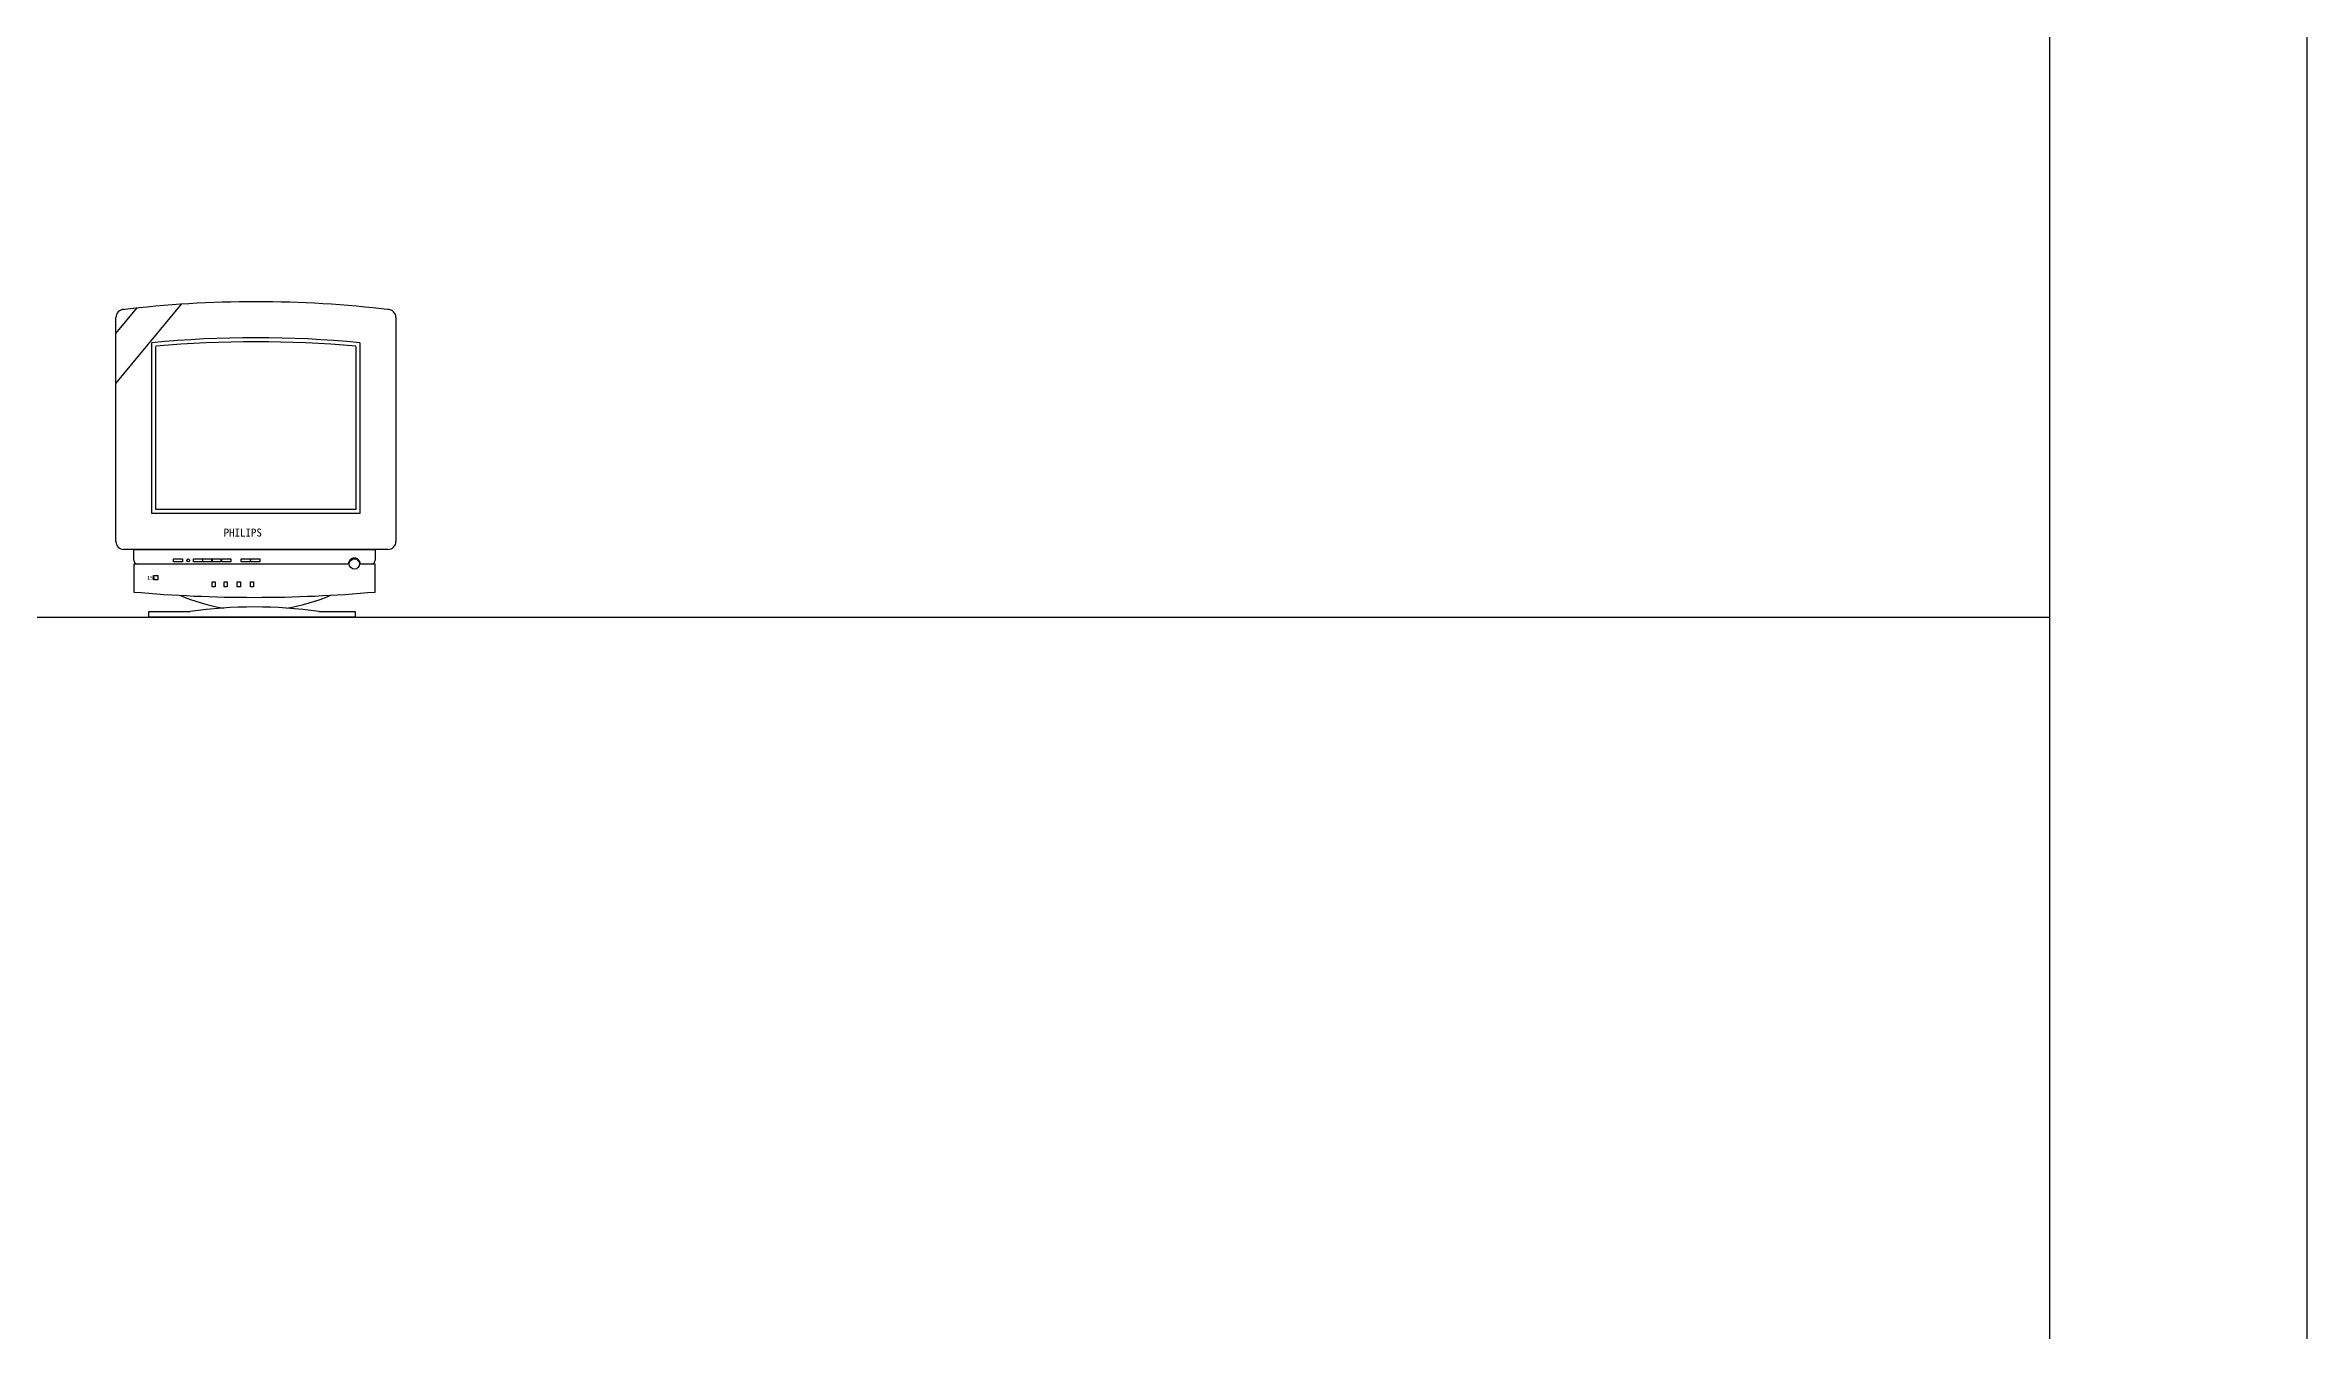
# Model space of a CAD drawing. Header units: inches. Extents: x 11.8 to 54.3, y 10.8 to 35.6.
# Drawn here: x 29.811 to 32.778, y 30.562 to 32.249 of the extents above; entities that cross this region are included whole.
import ezdxf

# ---------------------------------------------------------------- set-up
doc = ezdxf.new("R2010")
doc.units = ezdxf.units.IN
doc.header["$MEASUREMENT"] = 0
for name, color, linetype in [('02', 2, 'Continuous'), ('1', 1, 'Continuous'), ('kadrbm', 4, 'Continuous')]:
    doc.layers.add(name, color=color, linetype=linetype)
doc.styles.add('ROMANS', font='SimSun.ttf', dxfattribs={"height": 150})

# ---------------------------------------------------------------- blocks, each defined once
blk = doc.blocks.new('kadrbm')
at = {"layer": 'kadrbm', "color": 4}
blk.add_lwpolyline([(0, 0), (0, 24.7972), (21, 24.7972), (21, 0), (0, 0)], close=True, dxfattribs=at)
blk.add_lwpolyline([(20.6631, 0.3257), (20.6631, 24.4603), (0.3369, 24.4603), (0.3369, 0.3257), (20.6631, 0.3257)], dxfattribs=at)

msp = doc.modelspace()

# ---------------------------------------------------------------- linework, layer by layer
at = {"layer": '02'}
for p, q in [((29.9042, 31.8049), (29.9901, 31.9091)), ((29.9042, 31.8709), (29.9315, 31.9041)), ((30.2611, 31.9022), (30.2611, 31.9022)), ((29.9042, 31.5978), (29.9042, 31.8917)), ((30.2716, 31.8917), (30.2716, 31.5978)), ((29.9515, 31.6345), (29.9515, 31.8586)), ((29.9567, 31.6398), (29.9567, 31.8538)), ((30.2191, 31.8538), (30.2191, 31.6398)), ((30.2244, 31.8586), (30.2244, 31.6345)), ((30.2244, 31.6345), (29.9515, 31.6345)), ((30.2191, 31.6398), (29.9567, 31.6398)), ((30.2611, 31.5873), (29.9147, 31.5873)), ((29.9277, 31.5873), (30.2444, 31.5873)), ((29.9277, 31.5732), (29.9277, 31.5873)), ((30.2103, 31.5679), (29.9277, 31.5679)), ((29.9277, 31.5679), (29.9277, 31.5314)), ((30.2103, 31.568), (29.9329, 31.568)), ((29.9797, 31.5709), (29.9797, 31.5748)), ((29.9797, 31.5748), (29.9916, 31.5748)), ((29.9916, 31.5709), (29.9797, 31.5709)), ((29.9916, 31.5748), (29.9916, 31.5709)), ((30.0058, 31.5748), (30.0177, 31.5748)), ((30.0058, 31.5709), (30.0058, 31.5748)), ((30.0177, 31.5709), (30.0058, 31.5709)), ((30.0177, 31.5748), (30.0177, 31.5709)), ((30.0184, 31.5709), (30.0184, 31.5748)), ((30.0184, 31.5748), (30.0304, 31.5748)), ((30.0304, 31.5709), (30.0184, 31.5709)), ((30.0301, 31.5709), (30.0301, 31.5748)), ((30.0301, 31.5748), (30.042, 31.5748)), ((30.042, 31.5709), (30.0301, 31.5709)), ((30.0304, 31.5748), (30.0304, 31.5709)), ((30.042, 31.5748), (30.042, 31.5709)), ((30.043, 31.5709), (30.043, 31.5748)), ((30.043, 31.5748), (30.0549, 31.5748)), ((30.0549, 31.5709), (30.043, 31.5709)), ((30.0549, 31.5748), (30.0549, 31.5709)), ((30.0685, 31.5709), (30.0685, 31.5748)), ((30.0685, 31.5748), (30.0805, 31.5748)), ((30.0805, 31.5709), (30.0685, 31.5709)), ((30.0805, 31.5748), (30.0805, 31.5709)), ((30.0812, 31.5709), (30.0812, 31.5748)), ((30.0812, 31.5748), (30.0931, 31.5748)), ((30.0931, 31.5709), (30.0812, 31.5709)), ((30.0931, 31.5748), (30.0931, 31.5709)), ((30.2392, 31.568), (30.2237, 31.568)), ((30.2443, 31.5679), (30.2237, 31.5679)), ((30.2443, 31.5314), (30.2443, 31.5679)), ((30.2444, 31.5873), (30.2444, 31.5732)), ((29.9535, 31.5472), (29.9535, 31.5529)), ((29.9535, 31.5529), (29.9592, 31.5529)), ((29.9592, 31.5472), (29.9535, 31.5472)), ((29.9592, 31.5529), (29.9592, 31.5472)), ((30.0303, 31.5381), (30.0303, 31.5449)), ((30.0303, 31.5449), (30.0344, 31.5449)), ((30.0344, 31.5381), (30.0303, 31.5381)), ((30.0344, 31.5449), (30.0344, 31.5381)), ((30.0462, 31.5381), (30.0462, 31.5449)), ((30.0462, 31.5449), (30.0503, 31.5449)), ((30.0503, 31.5381), (30.0462, 31.5381)), ((30.0503, 31.5449), (30.0503, 31.5381)), ((30.0634, 31.5381), (30.0634, 31.5449)), ((30.0634, 31.5449), (30.0675, 31.5449)), ((30.0675, 31.5381), (30.0634, 31.5381)), ((30.0675, 31.5449), (30.0675, 31.5381)), ((30.0807, 31.5381), (30.0807, 31.5449)), ((30.0807, 31.5449), (30.0848, 31.5449)), ((30.0848, 31.5381), (30.0807, 31.5381)), ((30.0848, 31.5449), (30.0848, 31.5381)), ((29.9473, 31.4983), (29.9473, 31.5059)), ((29.9473, 31.5059), (30.0015, 31.5059)), ((30.2182, 31.4983), (29.9473, 31.4983)), ((30.1702, 31.5059), (30.2182, 31.5059)), ((30.2182, 31.5059), (30.2182, 31.4983))]:
    msp.add_line(p, q, dxfattribs=at)
for centre, radius in [((29.999, 31.5728), 0.00194), ((30.217, 31.5682), 0.00671)]:
    msp.add_circle(centre, radius, dxfattribs=at)
for centre, radius, start, end in [((29.9147, 31.8917), 0.0105, 90, 180), ((30.0879, 30.4209), 1.4914, 83.2365, 96.7635), ((30.2611, 31.8917), 0.0105, 0, 90), ((30.0879, 30.4209), 1.4442, 84.5778, 95.4222), ((30.0879, 30.4209), 1.439, 84.7678, 95.2322), ((29.9147, 31.5978), 0.0105, 180, 270), ((30.2611, 31.5978), 0.0105, 270, 0), ((29.9329, 31.5732), 0.00525, 180, 270), ((30.217, 31.5682), 0.00776, 357.8877, 182.1123), ((30.2392, 31.5732), 0.00525, 270, 0), ((30.086, 33.3167), 1.7923, 264.9315, 275.0685), ((30.0871, 31.7597), 0.2528, 246.968, 260.4849), ((30.0859, 30.902), 0.6098, 82.0481, 97.9519), ((30.0871, 31.7597), 0.2528, 279.346, 293.1157)]:
    msp.add_arc(centre, radius, start, end, dxfattribs=at)
at = {"layer": '1'}
msp.add_line((12.1152, 31.4983), (32.4414, 31.4983), dxfattribs=at)

# ---------------------------------------------------------------- block references
at = {"layer": 'kadrbm'}
msp.add_blockref('kadrbm', (11.7783, 10.8267), dxfattribs=at)

# ---------------------------------------------------------------- texts
at = {"layer": '02', "style": 'ROMANS'}
for s, height, p in [('PHILIPS', 0.0105, (30.0456, 31.6042)), ('15A', 0.00472, (29.9452, 31.5478))]:
    msp.add_text(s, height=height, dxfattribs=at).set_placement(p)

doc.saveas('drawing.dxf')
